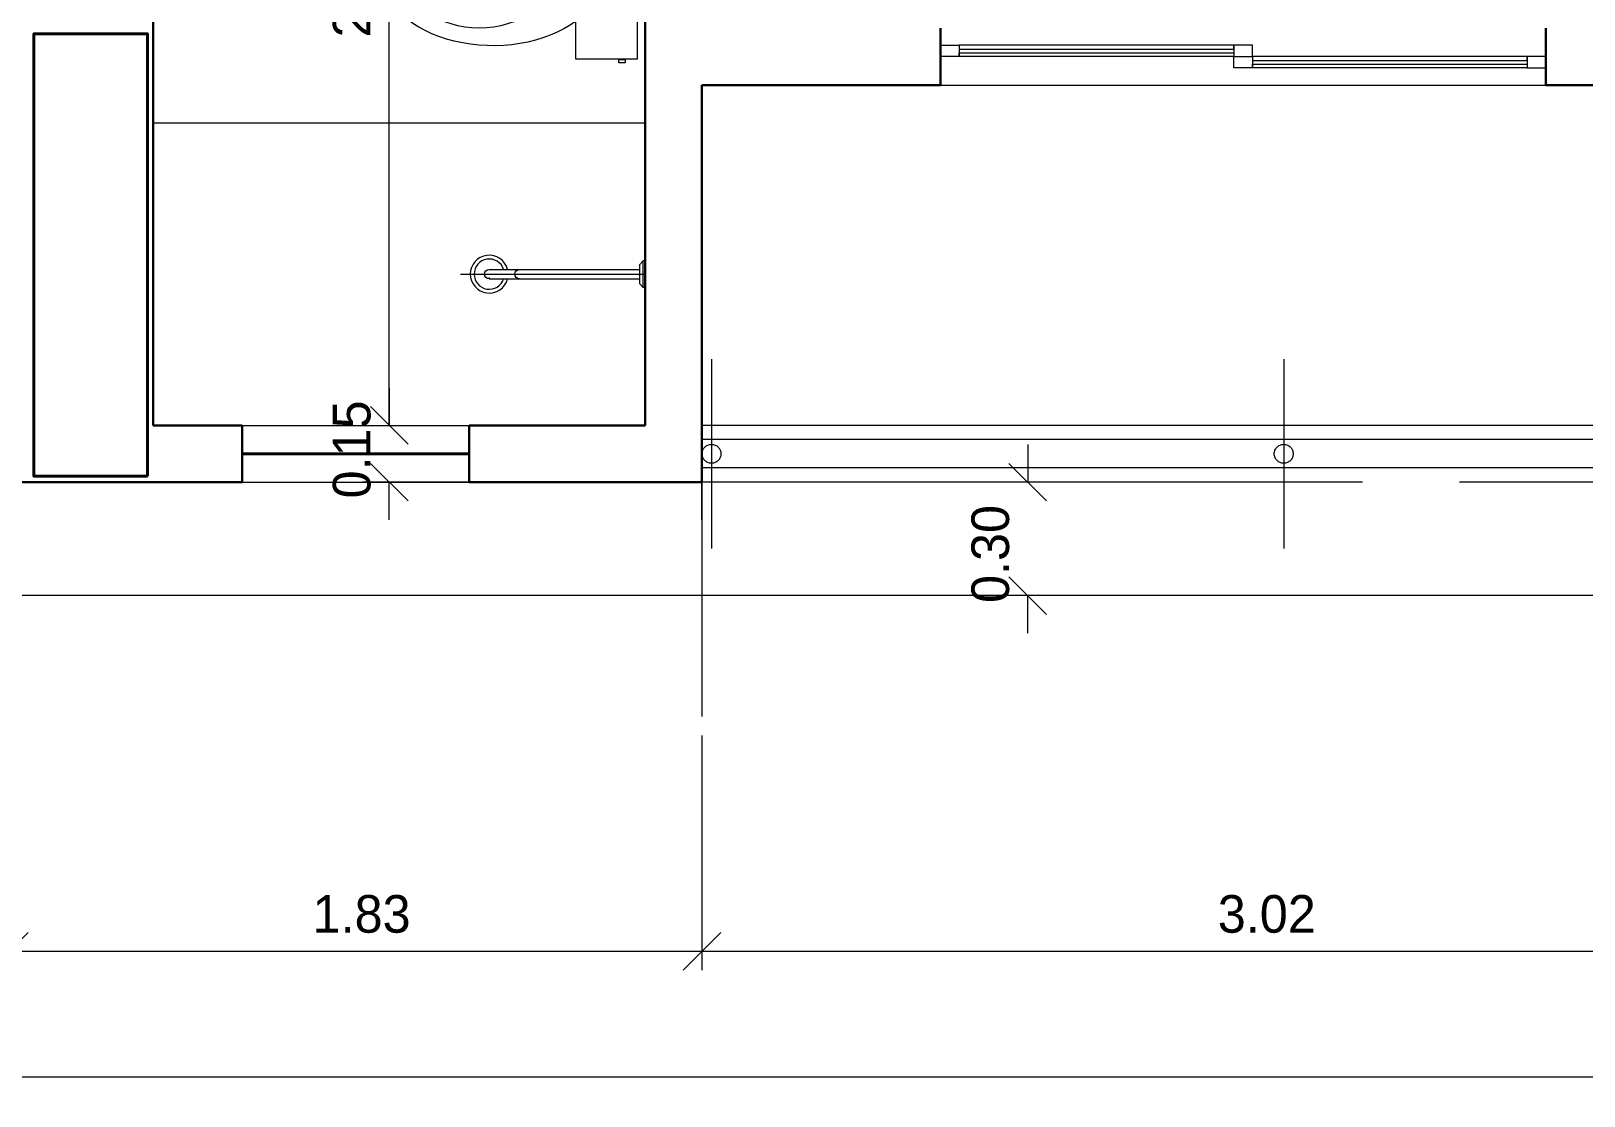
# Model space of a CAD drawing. Header units: metres. Extents: x 2.9 to 62.3, y 8 to 50.1.
# Drawn here: x 16.362 to 20.465, y 31.906 to 34.722 of the extents above; entities that cross this region are included whole.
import ezdxf
from ezdxf.enums import TextEntityAlignment as Align

# ---------------------------------------------------------------- set-up
doc = ezdxf.new("R2010")
doc.units = ezdxf.units.M
doc.header["$MEASUREMENT"] = 0
for name, pattern in [('DGN Style 2', [1.016237, 0.609742, -0.406495]), ('DGN Style 3', [1.422731, 1.016237, -0.406495]), ('DGN Style 4', [1.626995, 0.812989, -0.406495, 0.001016, -0.406495])]:
    doc.linetypes.add(name, pattern=pattern)
doc.layers.get('Defpoints').update_dxf_attribs({"lineweight": 0})
for name, color, linetype, lineweight in [('24 - Textos Gerais', 7, 'Continuous', 0), ('34 - Mobiliário', 7, 'Continuous', 0), ('CORNIJAS_VAR NA PLANTA PTIPO 1', 7, 'Continuous', 0), ('Cotas', 13, 'Continuous', 0), ('Level 1', 7, 'Continuous', 0), ('Level 14', 7, 'Continuous', 0), ('Level 21-1', 7, 'Continuous', 0), ('Level 24-1', 7, 'Continuous', 0), ('Level 31', 7, 'Continuous', 0), ('Level 36', 7, 'Continuous', 0), ('Level 44', 7, 'Continuous', 0), ('Level 50', 7, 'Continuous', 0), ('Level 62-1', 7, 'Continuous', 0), ('Level 7', 7, 'Continuous', 0)]:
    doc.layers.add(name, color=color, linetype=linetype, lineweight=lineweight)
doc.styles.add('Style-INTL_ENGINEERING', font='INTL_ENGINEERING.shx')
doc.dimstyles.get("Standard").update_dxf_attribs({"dimtxt": 0.18, "dimasz": 0.18, "dimexe": 0.18, "dimexo": 0.0625, "dimgap": 0.09, "dimtad": 0, "dimtih": 1, "dimtoh": 1, "dimdec": 4, "dimzin": 1, "dimdsep": 46, "dimtxsty": 'Standard', "dimcen": 0, "dimadec": 0, "dimazin": 0, "dimtfac": 1, "dimtdec": 4, "dimtofl": 0, "dimtmove": 0, "dimatfit": 3, "dimfxl": 0, "dimtolj": 1, "dimtzin": 1, "dimarcsym": 0})

# ---------------------------------------------------------------- blocks, each defined once
blk = doc.blocks.new('_Oblique')
at = {"color": 0, "linetype": 'ByBlock', "lineweight": -2}
blk.add_line((0.5, 0.5), (-0.5, -0.5), dxfattribs=at)
blk = doc.blocks.new('*D619')
at = {"layer": 'Cotas', "color": 2, "linetype": 'Continuous', "lineweight": 0}
for p, q in [((18.1346, 32.8595), (18.1346, 32.2388)), ((21.1524, 32.8595), (21.1524, 32.2388)), ((21.1524, 32.2882), (18.1346, 32.2882))]:
    blk.add_line(p, q, dxfattribs=at)
at = {"layer": 'Defpoints'}
for p in [(18.1346, 32.909), (21.1524, 32.909), (18.1346, 32.2882), (19.6435, 32.2882)]:
    blk.add_point(p, dxfattribs=at)
at = {"layer": 'Cotas', "color": 2, "linetype": 'Continuous', "lineweight": 0, "xscale": 0.0995, "yscale": 0.0995, "zscale": 0.0995, "rotation": 180}
blk.add_blockref('_Oblique', (18.1346, 32.2882), dxfattribs=at)
at = {"layer": 'Cotas', "color": 2, "linetype": 'Continuous', "lineweight": 0, "xscale": 0.0995, "yscale": 0.0995, "zscale": 0.0995}
blk.add_blockref('_Oblique', (21.1524, 32.2882), dxfattribs=at)
at = {"layer": 'Cotas', "color": 2, "linetype": 'Continuous', "lineweight": 0, "style": 'Style-INTL_ENGINEERING'}
blk.add_text('3.02', height=0.0995, dxfattribs=at).set_placement((19.4974, 32.3875), align=Align.MIDDLE_LEFT)
blk = doc.blocks.new('*D620')
at = {"layer": 'Cotas', "color": 2, "linetype": 'Continuous', "lineweight": 0}
for p, q in [((16.3045, 32.8595), (16.3045, 32.2388)), ((18.1346, 32.8595), (18.1346, 32.2388)), ((18.1346, 32.2882), (16.3045, 32.2882))]:
    blk.add_line(p, q, dxfattribs=at)
at = {"layer": 'Defpoints'}
for p in [(16.3045, 32.909), (18.1346, 32.909), (16.3045, 32.2882), (17.2195, 32.2882)]:
    blk.add_point(p, dxfattribs=at)
at = {"layer": 'Cotas', "color": 2, "linetype": 'Continuous', "lineweight": 0, "xscale": 0.0995, "yscale": 0.0995, "zscale": 0.0995, "rotation": 180}
blk.add_blockref('_Oblique', (16.3045, 32.2882), dxfattribs=at)
at = {"layer": 'Cotas', "color": 2, "linetype": 'Continuous', "lineweight": 0, "xscale": 0.0995, "yscale": 0.0995, "zscale": 0.0995}
blk.add_blockref('_Oblique', (18.1346, 32.2882), dxfattribs=at)
at = {"layer": 'Cotas', "color": 2, "linetype": 'Continuous', "lineweight": 0, "style": 'Style-INTL_ENGINEERING'}
blk.add_text('1.83', height=0.0995, dxfattribs=at).set_placement((17.1058, 32.3875), align=Align.MIDDLE_LEFT)
blk = doc.blocks.new('*D330')
at = {"layer": 'Cotas', "color": 2, "linetype": 'Continuous', "lineweight": 0}
for p, q in [((10.3745, 32.8595), (10.3745, 31.9064)), ((50.6246, 32.8595), (50.6246, 31.9064)), ((50.6246, 31.9559), (10.3745, 31.9559))]:
    blk.add_line(p, q, dxfattribs=at)
at = {"layer": 'Defpoints'}
for p in [(10.3745, 32.909), (50.6246, 32.909), (10.3745, 31.9559), (30.4996, 31.9559)]:
    blk.add_point(p, dxfattribs=at)
at = {"layer": 'Cotas', "color": 2, "linetype": 'Continuous', "lineweight": 0, "xscale": 0.0995, "yscale": 0.0995, "zscale": 0.0995, "rotation": 180}
blk.add_blockref('_Oblique', (10.3745, 31.9559), dxfattribs=at)
at = {"layer": 'Cotas', "color": 2, "linetype": 'Continuous', "lineweight": 0, "xscale": 0.0995, "yscale": 0.0995, "zscale": 0.0995}
blk.add_blockref('_Oblique', (50.6246, 31.9559), dxfattribs=at)
at = {"layer": 'Cotas', "color": 2, "linetype": 'Continuous', "lineweight": 0, "style": 'Style-INTL_ENGINEERING'}
blk.add_text('40.25', height=0.0995, dxfattribs=at).set_placement((30.3088, 32.0551), align=Align.MIDDLE_LEFT)
blk = doc.blocks.new('*D688')
at = {"layer": 'Cotas', "color": 2, "linetype": 'Continuous', "lineweight": 0}
for p, q in [((17.37, 36.014), (17.2587, 36.014)), ((17.3082, 33.679), (17.3082, 36.014)), ((17.269, 33.679), (17.3577, 33.679))]:
    blk.add_line(p, q, dxfattribs=at)
at = {"layer": 'Defpoints'}
for p in [(17.3082, 36.014), (17.4195, 36.014), (17.3082, 34.8465), (17.2195, 33.679)]:
    blk.add_point(p, dxfattribs=at)
at = {"layer": 'Cotas', "color": 2, "linetype": 'Continuous', "lineweight": 0, "xscale": 0.0995, "yscale": 0.0995, "zscale": 0.0995}
for p, rotation in [((17.3082, 36.014), 90), ((17.3082, 33.679), 270)]:
    blk.add_blockref('_Oblique', p, dxfattribs=dict(at, rotation=rotation))
at = {"layer": 'Cotas', "color": 2, "linetype": 'Continuous', "lineweight": 0, "style": 'Style-INTL_ENGINEERING'}
blk.add_text('2.33', height=0.0995, rotation=90, dxfattribs=at).set_placement((17.2089, 34.7048), align=Align.MIDDLE_LEFT)
blk = doc.blocks.new('*D351')
at = {"layer": 'Cotas', "color": 2, "linetype": 'Continuous', "lineweight": 0}
for p, q in [((17.3082, 33.7785), (17.3082, 33.679)), ((17.269, 33.679), (17.3577, 33.679)), ((16.969, 33.529), (17.3577, 33.529)), ((17.3082, 33.4295), (17.3082, 33.529))]:
    blk.add_line(p, q, dxfattribs=at)
at = {"layer": 'Defpoints'}
for p in [(17.2195, 33.679), (17.3082, 33.679), (17.3082, 33.604), (16.9195, 33.529)]:
    blk.add_point(p, dxfattribs=at)
at = {"layer": 'Cotas', "color": 2, "linetype": 'Continuous', "lineweight": 0, "xscale": 0.0995, "yscale": 0.0995, "zscale": 0.0995}
for p, rotation in [((17.3082, 33.679), 270), ((17.3082, 33.529), 90)]:
    blk.add_blockref('_Oblique', p, dxfattribs=dict(at, rotation=rotation))
at = {"layer": 'Cotas', "color": 2, "linetype": 'Continuous', "lineweight": 0, "style": 'Style-INTL_ENGINEERING'}
blk.add_text('0.15', height=0.0995, rotation=90, dxfattribs=at).set_placement((17.2089, 33.486), align=Align.MIDDLE_LEFT)
blk = doc.blocks.new('*D385')
at = {"layer": 'Cotas', "color": 2, "linetype": 'Continuous', "lineweight": 0}
for p, q in [((18.9954, 33.6285), (18.9954, 33.529)), ((19.0982, 33.529), (18.9459, 33.529)), ((19.0853, 33.229), (18.9459, 33.229)), ((18.9954, 33.1295), (18.9954, 33.229))]:
    blk.add_line(p, q, dxfattribs=at)
at = {"layer": 'Defpoints'}
for p in [(19.1477, 33.529), (18.9954, 33.36), (18.9954, 33.229), (19.1348, 33.229)]:
    blk.add_point(p, dxfattribs=at)
at = {"layer": 'Cotas', "color": 2, "linetype": 'Continuous', "lineweight": 0, "xscale": 0.0995, "yscale": 0.0995, "zscale": 0.0995}
for p, rotation in [((18.9954, 33.529), 270), ((18.9954, 33.229), 90)]:
    blk.add_blockref('_Oblique', p, dxfattribs=dict(at, rotation=rotation))
at = {"layer": 'Cotas', "color": 2, "linetype": 'Continuous', "lineweight": 0, "style": 'Style-INTL_ENGINEERING'}
blk.add_text('0.30', height=0.0995, rotation=90, dxfattribs=at).set_placement((18.8962, 33.2096), align=Align.MIDDLE_LEFT)
blk = doc.blocks.new('SANCXP_3')
at = {"layer": '24 - Textos Gerais', "color": 172, "linetype": 'Continuous', "lineweight": 0}
for p, q in [((0.06, -0.4488), (0.06, 0.4488)), ((0.06, 0.4488), (0.3864, 0.4488)), ((0.3864, -0.4488), (0.3864, 0.4488)), ((0.06, -0.4488), (0.3864, -0.4488))]:
    blk.add_line(p, q, dxfattribs=at)
at = {"layer": '24 - Textos Gerais', "color": 172, "linetype": 'Continuous', "lineweight": 0, "extrusion": (0, 0, -1), "flags": 128}
blk.add_lwpolyline([(-0.1252, -0.4682), (-0.1601, -0.4682), (-0.1601, -0.4492), (-0.1252, -0.4492)], close=True, dxfattribs=at)
at = {"layer": '24 - Textos Gerais', "color": 172, "linetype": 'Continuous', "lineweight": 0}
blk.add_ellipse((0.825, 0.0001), major_axis=(-0.5814, 0), ratio=0.649123, start_param=0.716078, end_param=5.567107, dxfattribs=at)
at = {"layer": '24 - Textos Gerais', "color": 172, "linetype": 'Continuous', "lineweight": 0, "extrusion": (0, 0, -1)}
blk.add_ellipse((0.8964, 0.0001), major_axis=(0.381, 0), ratio=0.746923, dxfattribs=at)
blk = doc.blocks.new('*U35')
at = {"layer": '24 - Textos Gerais', "color": 172, "linetype": 'Continuous', "lineweight": 0}
for p, q in [((-0.2441, 0.035), (-0.2441, -0.035)), ((-0.2441, 0.035), (-0.2391, 0.035)), ((-0.2391, 0.035), (-0.2391, -0.035)), ((-0.2291, 0.025), (-0.2391, 0.035)), ((-0.2291, -0.025), (-0.2291, 0.025)), ((0.168, 0.0125), (-0.2291, 0.0125)), ((-0.2441, -0.035), (-0.2391, -0.035)), ((-0.2391, -0.035), (-0.2291, -0.025)), ((0.168, -0.0125), (-0.2291, -0.0125))]:
    blk.add_line(p, q, dxfattribs=at)
at = {"layer": '24 - Textos Gerais', "color": 172, "linetype": 'DGN Style 4', "lineweight": 13}
blk.add_line((0.2441, 0), (-0.2441, 0), dxfattribs=at)
at = {"layer": '24 - Textos Gerais', "color": 172, "linetype": 'Continuous', "lineweight": 0}
for radius, start, end in [(0.05, 194.4775, 165.5225), (0.04, 198.21, 161.79)]:
    blk.add_arc((0.168, 0), radius, start, end, dxfattribs=at)
at = {"layer": '24 - Textos Gerais', "color": 172, "linetype": 'Continuous', "lineweight": 0, "extrusion": (0, 0, -1)}
for centre in [(-0.088, 0), (-0.168, 0)]:
    blk.add_arc(centre, 0.0125, 90, 270, dxfattribs=at)
at = {"layer": '24 - Textos Gerais', "color": 172, "linetype": 'Continuous', "lineweight": 0}
blk.add_point((0.168, 0.011), dxfattribs=at)
blk = doc.blocks.new('*U19')
at = {"layer": 'Level 36', "color": 172, "linetype": 'Continuous', "lineweight": 13}
blk.add_line((-13.815, -3.43), (-12.515, -3.43), dxfattribs=at)
at = {"layer": '24 - Textos Gerais', "color": 172, "linetype": 'Continuous', "lineweight": 0, "extrusion": (0, 0, -1), "xscale": 0.5000000000216841, "yscale": 0.5000000000216841, "zscale": 0.5000000000216841, "rotation": 359.9994663905647}
blk.add_blockref('SANCXP_3', (12.505, -3.0375), dxfattribs=at)
at = {"layer": '24 - Textos Gerais', "color": 172, "linetype": 'Continuous', "lineweight": 0, "rotation": 180}
blk.add_blockref('*U35', (-12.7591, -3.83), dxfattribs=at)
blk = doc.blocks.new('J140B1')
at = {"layer": '34 - Mobiliário', "color": 7, "linetype": 'Continuous', "lineweight": 40}
blk.add_line((0, 0.075), (0.6, 0.075), dxfattribs=at)
at = {"layer": 'CORNIJAS_VAR NA PLANTA PTIPO 1', "color": 7, "linetype": 'Continuous', "lineweight": 30}
for p, q in [((0, 0), (0, 0.15)), ((0.6, 0), (0.6, 0.15))]:
    blk.add_line(p, q, dxfattribs=at)
at = {"layer": 'CORNIJAS_VAR NA PLANTA PTIPO 1', "color": 7, "linetype": 'Continuous', "lineweight": 0}
for p, q in [((0, 0.15), (0.6, 0.15)), ((0, 0), (0.6, 0))]:
    blk.add_line(p, q, dxfattribs=at)
blk = doc.blocks.new('PC185')
at = {"layer": 'Level 14', "color": 7, "linetype": 'Continuous', "lineweight": 13, "flags": 128}
for points in [[(0.00001, -0.04504), (0.05, -0.04504), (0.05001, -0.07502), (0.00002, -0.07504)], [(0.77501, -0.04506), (0.05, -0.04504), (0.05, -0.05504), (0.775, -0.05508)], [(0.05, -0.06502), (0.77502, -0.06506), (0.77499, -0.07506), (0.05001, -0.07502)], [(0.82499, -0.04506), (0.77501, -0.04506), (0.77499, -0.07506), (0.825, -0.07506)], [(0.77503, -0.07504), (0.82501, -0.07502), (0.82501, -0.10502), (0.77502, -0.10502)], [(1.55002, -0.07506), (0.82501, -0.07502), (0.82499, -0.08506), (1.55, -0.08504)], [(1.60001, -0.07506), (1.55002, -0.07506), (1.55001, -0.10504), (1.60002, -0.10504)], [(0.82502, -0.09502), (1.55002, -0.09504), (1.55001, -0.10504), (0.82501, -0.10502)]]:
    blk.add_lwpolyline(points, close=True, dxfattribs=at)
at = {"layer": 'Level 31', "color": 30, "linetype": 'Continuous', "lineweight": 0}
blk.add_line((-0.00001, -0.15008), (1.60001, -0.15012), dxfattribs=at)
at = {"layer": 'Level 7', "color": 7, "linetype": 'Continuous', "lineweight": 30, "flags": 128}
for points in [[(0, 0), (-0.00001, -0.15008)], [(1.60001, -0.00002), (1.60001, -0.1501)]]:
    blk.add_lwpolyline(points, dxfattribs=at)
blk = doc.blocks.new('*U225')
at = {"layer": 'Level 1', "color": 3, "linetype": 'DGN Style 4', "lineweight": 0}
blk.add_line((0, 0.25), (0, -0.25), dxfattribs=at)
at = {"layer": 'Level 50', "color": 190, "linetype": 'DGN Style 2', "lineweight": 0}
blk.add_circle((0, 0), 0.025, dxfattribs=at)
blk = doc.blocks.new('*U243')
at = {"layer": 'Level 1', "color": 3, "linetype": 'DGN Style 4', "lineweight": 0}
blk.add_line((0, 0.25), (0, -0.25), dxfattribs=at)
at = {"layer": 'Level 50', "color": 190, "linetype": 'DGN Style 2', "lineweight": 0}
blk.add_circle((0, 0), 0.025, dxfattribs=at)
blk = doc.blocks.new('*U196')
at = {"layer": 'CORNIJAS_VAR NA PLANTA PTIPO 1', "color": 7, "linetype": 'Continuous', "lineweight": 13}
blk.add_line((-9.285, -6.1378), (-12.365, -6.1378), dxfattribs=at)
at = {"layer": 'CORNIJAS_VAR NA PLANTA PTIPO 1', "color": 7, "linetype": 'DGN Style 3', "lineweight": 13}
blk.add_line((-9.3471, -6.2878), (-12.365, -6.2878), dxfattribs=at)
at = {"layer": 'Level 21-1', "color": 7, "linetype": 'Continuous', "lineweight": 13}
blk.add_line((-9.4714, -6.5878), (-18.9993, -6.5878), dxfattribs=at)
at = {"layer": 'Level 50', "color": 190, "linetype": 'Continuous', "lineweight": 13}
for p, q in [((-9.3005, -6.1753), (-12.365, -6.1753)), ((-9.3316, -6.2503), (-12.365, -6.2503))]:
    blk.add_line(p, q, dxfattribs=at)
at = {"layer": 'Level 62-1', "color": 7, "linetype": 'Continuous', "lineweight": 13}
blk.add_line((-12.365, -6.3878), (-12.365, -6.2878), dxfattribs=at)
at = {"layer": 'Level 50', "color": 190, "linetype": 'DGN Style 2', "lineweight": 0}
for name, p in [('*U225', (-12.34, -6.2128)), ('*U243', (-10.828, -6.2128))]:
    blk.add_blockref(name, p, dxfattribs=at)

msp = doc.modelspace()

# ---------------------------------------------------------------- linework, layer by layer
at = {"layer": 'CORNIJAS_VAR NA PLANTA PTIPO 1', "color": 7, "linetype": 'Continuous', "lineweight": 30}
for p, q in [((17.9845, 36.014), (17.9845, 33.679)), ((16.6846, 35.264), (16.6846, 33.679)), ((18.1346, 34.579), (18.1346, 33.529)), ((18.7645, 34.579), (18.1346, 34.579)), ((20.3646, 34.579), (21.5945, 34.579)), ((16.6846, 33.679), (16.9195, 33.679)), ((17.5195, 33.679), (17.9845, 33.679)), ((16.3045, 33.529), (16.9195, 33.529)), ((17.5195, 33.529), (18.1346, 33.529))]:
    msp.add_line(p, q, dxfattribs=at)
at = {"layer": 'Cotas', "color": 2, "linetype": 'Continuous', "lineweight": 0}
msp.add_line((18.1346, 33.529), (18.1346, 32.909), dxfattribs=at)
at = {"layer": 'Level 24-1', "color": 7, "linetype": 'DGN Style 2', "lineweight": 0, "flags": 128}
msp.add_lwpolyline([(33.7253, 41.9391), (38.0346, 41.939), (38.0346, 42.689), (46.8646, 42.689), (46.8646, 41.289), (50.6245, 41.289), (50.6245, 34.579), (49.9246, 34.579), (49.9246, 34.079), (49.3745, 33.529), (39.8467, 33.529), (39.2267, 32.909), (31.9114, 32.909), (31.6938, 33.1263), (29.3053, 33.1263), (29.0877, 32.909), (21.7724, 32.909), (21.1524, 33.529), (11.6245, 33.529), (11.0746, 34.079), (11.0746, 34.579), (10.3745, 34.579), (10.3745, 41.289), (14.1346, 41.289), (14.1346, 42.689), (22.9645, 42.689), (22.9645, 41.939), (27.2738, 41.939), (27.2738, 46.7246), (33.7241, 46.7246), (33.7253, 41.9391)], dxfattribs=at)
at = {"layer": 'Level 44', "color": 1, "linetype": 'Continuous', "lineweight": 40, "flags": 128}
msp.add_lwpolyline([(16.6695, 33.5446), (16.3695, 33.5446), (16.3695, 34.7146), (16.6695, 34.7146)], close=True, dxfattribs=at)

# ---------------------------------------------------------------- block references
at = {"layer": 'CORNIJAS_VAR NA PLANTA PTIPO 1', "color": 7, "linetype": 'Continuous', "lineweight": 30, "xscale": 0.9999953433792164, "yscale": -0.9999953433792164}
msp.add_blockref('J140B1', (16.9195, 33.679), dxfattribs=at)
at = {"layer": 'Level 21-1', "color": 7, "linetype": 'Continuous', "lineweight": 13}
msp.add_blockref('*U196', (30.4996, 39.8168), dxfattribs=at)
at = {"layer": 'Level 36', "color": 172, "linetype": 'Continuous', "lineweight": 13}
msp.add_blockref('*U19', (30.4996, 37.909), dxfattribs=at)
at = {"layer": 'Level 7', "color": 30, "linetype": 'Continuous', "lineweight": 0}
msp.add_blockref('PC185', (18.7645, 34.7291), dxfattribs=at)

# ---------------------------------------------------------------- dimensions: what is measured, and where the dimension line sits
at = {"layer": 'Cotas', "color": 2, "linetype": 'Continuous', "lineweight": 0}
for base, p1, p2, angle, picture, middle in [((17.30816, 36.01403), (17.21953, 33.67904), (17.41954, 36.01403), 90, '*D688', (17.30816, 34.84654)), ((10.3745, 31.9559), (50.6245, 32.909), (10.3745, 32.909), 180, '*D330', (30.4996, 31.9559)), ((16.3045, 32.2882), (18.1346, 32.909), (16.3045, 32.909), 180, '*D620', (17.2195, 32.2882)), ((18.1346, 32.2882), (21.1524, 32.909), (18.1346, 32.909), 180, '*D619', (19.6435, 32.2882))]:
    dim = msp.add_linear_dim(base=base, p1=p1, p2=p2, angle=angle, dimstyle='Standard', override={"dimtxt": 0.0995, "dimasz": 0.0995, "dimexe": 0.0495, "dimexo": 0.0495, "dimgap": 0.0495, "dimtad": 1, "dimtih": 0, "dimtoh": 0, "dimdec": 2, "dimzin": 3, "dimtxsty": 'Style-INTL_ENGINEERING', "dimblk": 'Oblique', "dimclre": 2, "dimtdec": 2, "dimatfit": 1, "dimtolj": 0, "dimtzin": 3, "dimlwe": 0}, dxfattribs=at)
    dim.commit()
    dim.dimension.update_dxf_attribs({"geometry": picture, "text_midpoint": middle})
for base, p1, p2, angle, override, picture, middle in [((17.3082, 33.679), (16.9195, 33.529), (17.2195, 33.679), 90, {"dimtxt": 0.0995, "dimasz": 0.0995, "dimexe": 0.0495, "dimexo": 0.0495, "dimgap": 0.0495, "dimtad": 1, "dimtih": 0, "dimtoh": 0, "dimdec": 2, "dimzin": 3, "dimtxsty": 'Style-INTL_ENGINEERING', "dimblk": 'Oblique', "dimclre": 2, "dimtdec": 2, "dimatfit": 1, "dimtolj": 0, "dimtzin": 3, "dimlwe": 0}, '*D351', (17.3082, 33.604)), ((18.9954, 33.229), (19.1477, 33.529), (19.1348, 33.229), 270, {"dimtxt": 0.0995, "dimasz": 0.0995, "dimexe": 0.0495, "dimexo": 0.0495, "dimgap": 0.0495, "dimtad": 1, "dimtih": 0, "dimtoh": 0, "dimdec": 2, "dimzin": 3, "dimtxsty": 'Style-INTL_ENGINEERING', "dimblk": 'Oblique', "dimclre": 2, "dimtdec": 2, "dimatfit": 1, "dimfrac": 2, "dimtolj": 0, "dimtzin": 3, "dimlwe": 0}, '*D385', (18.9954, 33.36))]:
    dim = msp.add_linear_dim(base=base, p1=p1, p2=p2, angle=angle, dimstyle='Standard', override=override, dxfattribs=at)
    dim.commit()
    dim.dimension.update_dxf_attribs({"geometry": picture, "text_midpoint": middle, "dimtype": 160})

doc.saveas('drawing.dxf')
